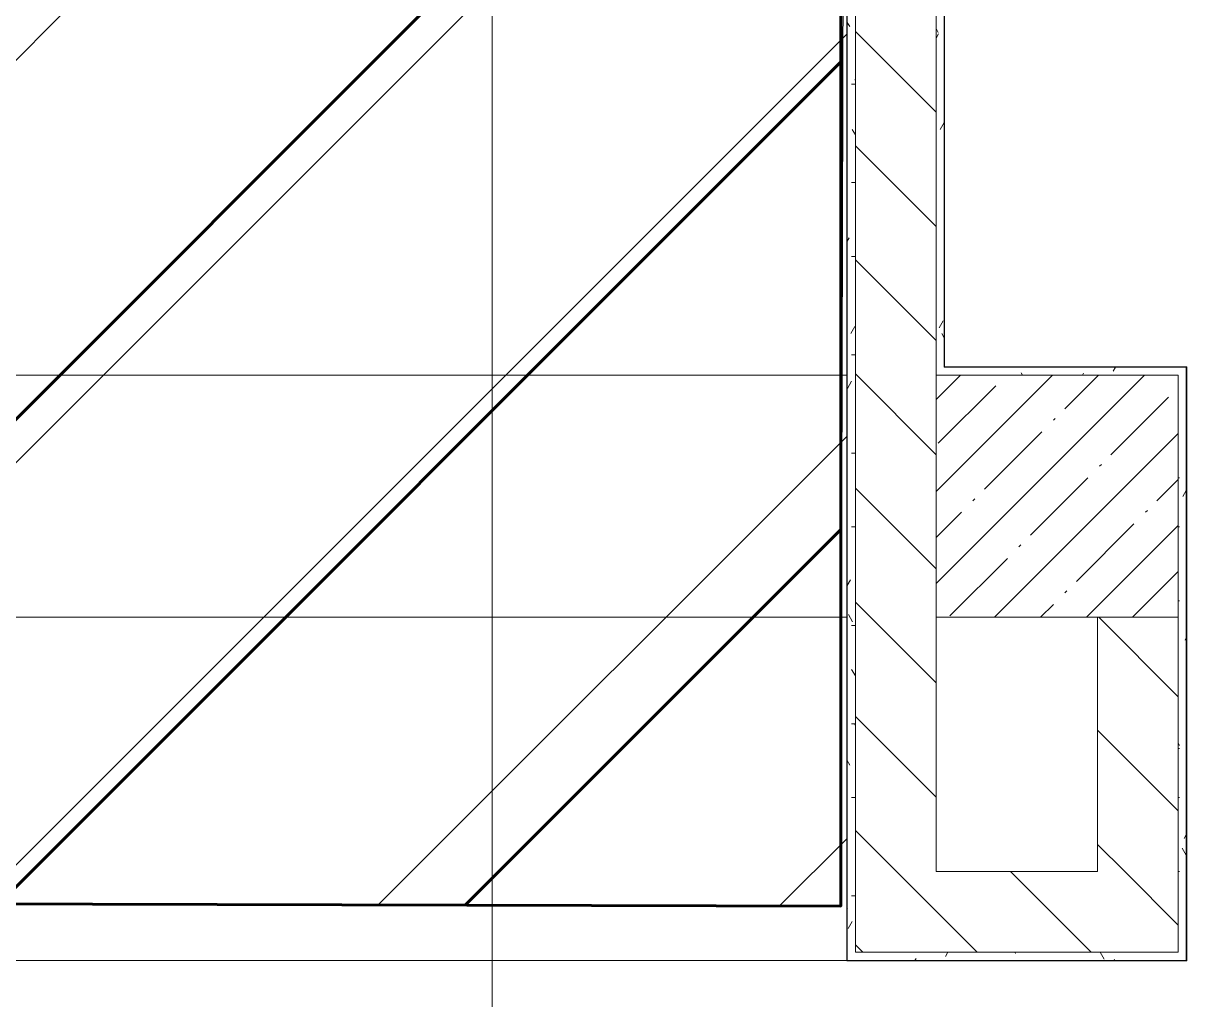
# Model space of a CAD drawing. Header units: millimetres. Extents: x -213911 to 415037, y -3642 to 107391.
# Drawn here: x 6913 to 9796, y 20516 to 22936 of the extents above; entities that cross this region are included whole.
import ezdxf

# ---------------------------------------------------------------- set-up
doc = ezdxf.new("R2010")
doc.units = ezdxf.units.MM
for name, color, linetype, lineweight in [('2)CF1', 5, 'Continuous', 30), ('7.5) Окраска потолка с инж комм.', 140, 'Continuous', 60), ('7.5.1) Окраска опуска черная', 140, 'Continuous', 60), ('A-AREA-BNDY', 7, 'Continuous', 5), ('A-FLOR', 7, 'Continuous', 9), ('A-WALL', 7, 'Continuous', 5), ('I-WALL', 7, 'Continuous', 5), ('S-COLS', 7, 'Continuous', 9), ('S-COLS-1', 7, 'Continuous', 5), ('Оси', 7, 'Continuous', 9)]:
    doc.layers.add(name, color=color, linetype=linetype, lineweight=lineweight)
doc.layers.add('A-WALL-1', color=9, linetype='Continuous', lineweight=5, true_color=0x808080)
doc.layers.add('A-WALL-FNSH-1', color=9, linetype='Continuous', lineweight=5, true_color=0x808080)
pattern_1 = [(135, (64.7, -136.06), (-141.4214, -141.4214), [])]
pattern_2 = [(0, (64.7, -136.06), (243.84, 60.96), [20.117, -162.763, 20.117, -162.763, -975.36]), (0, (64.7, -136.06), (243.84, 60.96), [-365.76, 20.117, -345.643, 20.117, -162.763, -426.72]), (0, (64.7, -136.06), (243.84, 60.96), [-914.4, 20.117, -101.803, 20.117, -284.683]), (120, (156.14, -105.58), (-174.71291, 180.69163), [20.117, -162.763, 20.117, -162.763, -975.36]), (120, (156.14, -105.58), (-174.71291, 180.69163), [-365.76, 20.117, -345.643, 20.117, -162.763, -426.72]), (120, (156.14, -105.58), (-174.71291, 180.69163), [-914.4, 20.117, -101.803, 20.117, -284.683]), (240, (186.62, 16.34), (-69.12709, -241.65163), [20.117, -162.763, 20.117, -162.763, -975.36]), (240, (186.62, 16.34), (-69.12709, -241.65163), [-365.76, 20.117, -345.643, 20.117, -162.763, -426.72]), (240, (186.62, 16.34), (-69.12709, -241.65163), [-914.4, 20.117, -101.803, 20.117, -284.683])]

# ---------------------------------------------------------------- blocks, each defined once
blk = doc.blocks.new('BSC_Колонна _Прямоугольная - 600х600-23998051-Объем проектирования 1 этажа')
at = {"layer": 'S-COLS-1'}
h = blk.add_hatch(dxfattribs=at)
h.set_pattern_fill('FP_178', color=256, style=0, pattern_type=2)
h.set_pattern_definition([(45, (-9410, -21900), (-114.0493, 114.0493), []), (45, (-9295.95, -21900), (-114.0493, 114.0493), [201.613, -40.323, 6.706, -33.617])])
h.paths.add_polyline_path([(2.1, -300), (300, -300), (300, 300), (-300, 300), (-300, -300), (-229.4, -300)])
for p, q in [((300, 300), (-300, 300)), ((-300, 300), (-300, -300)), ((300, -300), (300, 300)), ((-300, -300), (300, -300))]:
    blk.add_line(p, q, dxfattribs=at)

msp = doc.modelspace()

# ---------------------------------------------------------------- hatches: boundary and pattern name
at = {"layer": '2)CF1'}
h = msp.add_hatch(dxfattribs=at)
h.set_pattern_fill('ANSI31', color=256, scale=222)
h.paths.add_polyline_path([(6333.7, 25372.9), (4125.8, 25372.9), (4125.8, 24639.1), (4125.8, 24589.1), (4125.8, 23839.1), (4125.8, 23789.1), (4125.8, 23039.1), (4125.8, 22989.1), (4125.8, 22239.1), (4125.8, 22189.1), (4125.8, 22084.9), (4745.7, 22084.9), (4745.7, 21442.9), (4125.8, 21442.9), (4125.8, 21439.1), (4125.8, 21389.1), (4125.8, 21014.1), (4125.8, 20745.9), (4174.7, 20745.9), (5609.7, 20745.9), (5659.7, 20745.9), (6584.7, 20745.9), (6619.7, 20745.9), (6619.7, 20754), (8939.2, 20748.5), (8939.2, 20727.5), (8953.7, 20727.5), (8953.7, 22982.9), (8069.7, 22982.9), (8069.7, 22992.8), (7585.6, 22993.9), (7119.7, 22993.9), (7119.7, 22982.9), (6333.7, 22982.9)])
at = {"layer": '7.5) Окраска потолка с инж комм.'}
h = msp.add_hatch(dxfattribs=at)
h.set_pattern_fill('ANSI31', color=256, scale=258)
h.paths.add_polyline_path([(4744.7, 21107.6), (6776, 21107.6), (6775.2, 20753.6), (8938.7, 20748.5), (8938.7, 22982.9), (6333.7, 22982.9), (6344.7, 25373.9), (4614, 25372.9), (4614, 22083.9), (4744.7, 22063.9)])
at = {"layer": 'I-WALL'}
h = msp.add_hatch(dxfattribs=at)
h.set_pattern_fill('FP_191', color=256, style=0, pattern_type=2)
h.set_pattern_definition(pattern_2)
h.paths.add_polyline_path([(9174.7, 22063.9), (9194.7, 22063.9), (9194.7, 22083.9)])
h.paths.add_polyline_path([(9174.7, 22063.9), (9194.7, 22084.9), (9194.7, 24162.9), (9174.7, 24162.9), (9174.7, 22083.9)])
h = msp.add_hatch(dxfattribs=at)
h.set_pattern_fill('FP_23', color=256, style=0, pattern_type=2)
h.set_pattern_definition(pattern_1)
h.paths.add_polyline_path([(8974.7, 20833.9), (9174.7, 20833.9), (9174.7, 23013.9), (8974.7, 23013.9), (8974.7, 20844.8)])
h = msp.add_hatch(dxfattribs=at)
h.set_pattern_fill('FP_191', color=256, style=0, pattern_type=2)
h.set_pattern_definition(pattern_2)
h.paths.add_polyline_path([(8954.7, 20613.9), (8974.7, 20613.9), (8974.7, 22993.9), (8954.7, 22993.9), (8954.7, 20633.9)])
h = msp.add_hatch(dxfattribs=at)
h.set_pattern_fill('FP_191', color=256, style=0, pattern_type=2)
h.set_pattern_definition(pattern_2)
h.paths.add_polyline_path([(9194.7, 22063.9), (9774.7, 22063.9), (9774.4, 22083.9), (9195.7, 22083.9)])
h = msp.add_hatch(dxfattribs=at)
h.set_pattern_fill('FP_191', color=256, style=0, pattern_type=2)
h.set_pattern_definition(pattern_2)
h.paths.add_polyline_path([(9794.7, 20633.9), (9794.7, 22083.9), (9774.7, 22083.9), (9774.7, 20633.9)])
h = msp.add_hatch(dxfattribs=at)
h.set_pattern_fill('FP_23', color=256, style=0, pattern_type=2)
h.set_pattern_definition(pattern_1)
h.paths.add_polyline_path([(9574.7, 20833.9), (9774.7, 20833.9), (9774.7, 21463.9), (9574.7, 21463.9), (9574.7, 21056.3)])
h = msp.add_hatch(dxfattribs=at)
h.set_pattern_fill('FP_23', color=256, style=0, pattern_type=2)
h.set_pattern_definition(pattern_1)
h.paths.add_polyline_path([(9767.6, 20633.9), (9774.7, 20633.9), (9774.7, 20833.9), (8974.7, 20833.9), (8974.7, 20633.9), (9174.7, 20633.9)])
h = msp.add_hatch(dxfattribs=at)
h.set_pattern_fill('FP_191', color=256, style=0, pattern_type=2)
h.set_pattern_definition(pattern_2)
h.paths.add_polyline_path([(8974.7, 20613.9), (9794.7, 20613.9), (9794.7, 20633.9), (8974.7, 20633.9)])

# ---------------------------------------------------------------- linework, layer by layer
at = {"layer": '7.5) Окраска потолка с инж комм.'}
msp.add_lwpolyline([(4744.7, 21107.6), (6776, 21107.6), (6775.2, 20753.6), (8938.7, 20748.5), (8938.7, 22982.9), (6333.7, 22982.9), (6344.7, 25373.9), (4614, 25372.9), (4614, 22083.9), (4744.7, 22063.9), (4744.7, 21107.6)], dxfattribs=at)
at = {"layer": '7.5.1) Окраска опуска черная'}
msp.add_lwpolyline([(4744.7, 21107.6), (6776, 21107.6), (6775.2, 20753.6), (8938.7, 20748.5), (8938.7, 22982.9), (6333.7, 22982.9), (6344.7, 25373.9), (4614, 25372.9), (4614, 22083.9), (4744.7, 22063.9), (4744.7, 21107.6)], dxfattribs=at)
at = {"layer": 'A-AREA-BNDY', "flags": 128}
msp.add_lwpolyline([(4112, 21709.9), (3923.1, 21710.3), (3920.8, 20760.3), (6619.7, 20754), (8938.7, 20748.5), (8944.2, 23097.5), (6324.2, 23103.7), (6329.8, 25493.7), (4120.8, 25498.9), (4113.1, 22210.9), (4734.1, 22209.4), (4732.6, 21567.4), (4111.6, 21568.9)], close=True, dxfattribs=at)
at = {"layer": 'A-FLOR'}
for p, q in [((9194.7, 22084.9), (9194.7, 24162.9)), ((8954.7, 22993.9), (8954.7, 20613.9)), ((9794.7, 22083.9), (9195.7, 22083.9)), ((9794.7, 20613.9), (9794.7, 22083.9)), ((4744.7, 22063.9), (8954.7, 22063.9)), ((8954.7, 21463.9), (4744.7, 21463.9)), ((6824.7, 20613.9), (9794.7, 20613.9))]:
    msp.add_line(p, q, dxfattribs=at)
at = {"layer": 'A-WALL'}
for p, q in [((9174.7, 24183.9), (9174.7, 22063.9)), ((9194.7, 22083.9), (9194.7, 22084.9)), ((9195.7, 22083.9), (9194.7, 22083.9))]:
    msp.add_line(p, q, dxfattribs=at)
at = {"layer": 'A-WALL-1'}
for p, q in [((8974.7, 20633.9), (8974.7, 24383.9)), ((9174.7, 20833.9), (9174.7, 21463.9)), ((9574.7, 21463.9), (9574.7, 20833.9)), ((9774.7, 20633.9), (9774.7, 21463.9)), ((9574.7, 20833.9), (9174.7, 20833.9)), ((8974.7, 20633.9), (9774.7, 20633.9))]:
    msp.add_line(p, q, dxfattribs=at)
at = {"layer": 'A-WALL-FNSH-1'}
for p, q in [((9195.7, 22083.9), (9195.7, 24163.9)), ((8953.7, 22982.9), (8953.7, 20612.9)), ((9795.7, 22084.9), (9194.7, 22084.9)), ((9795.7, 20612.9), (9795.7, 22084.9)), ((8953.7, 20612.9), (9795.7, 20612.9))]:
    msp.add_line(p, q, dxfattribs=at)
at = {"layer": 'Оси'}
msp.add_lwpolyline([(8074.7, -2042.3), (8074.7, 2957.7), (8074.7, 22262), (8074.7, 27262)], dxfattribs=at)

# ---------------------------------------------------------------- block references
at = {"layer": 'S-COLS'}
msp.add_blockref('BSC_Колонна _Прямоугольная - 600х600-23998051-Объем проектирования 1 этажа', (9474.7, 21763.9), dxfattribs=at)

doc.saveas('drawing.dxf')
